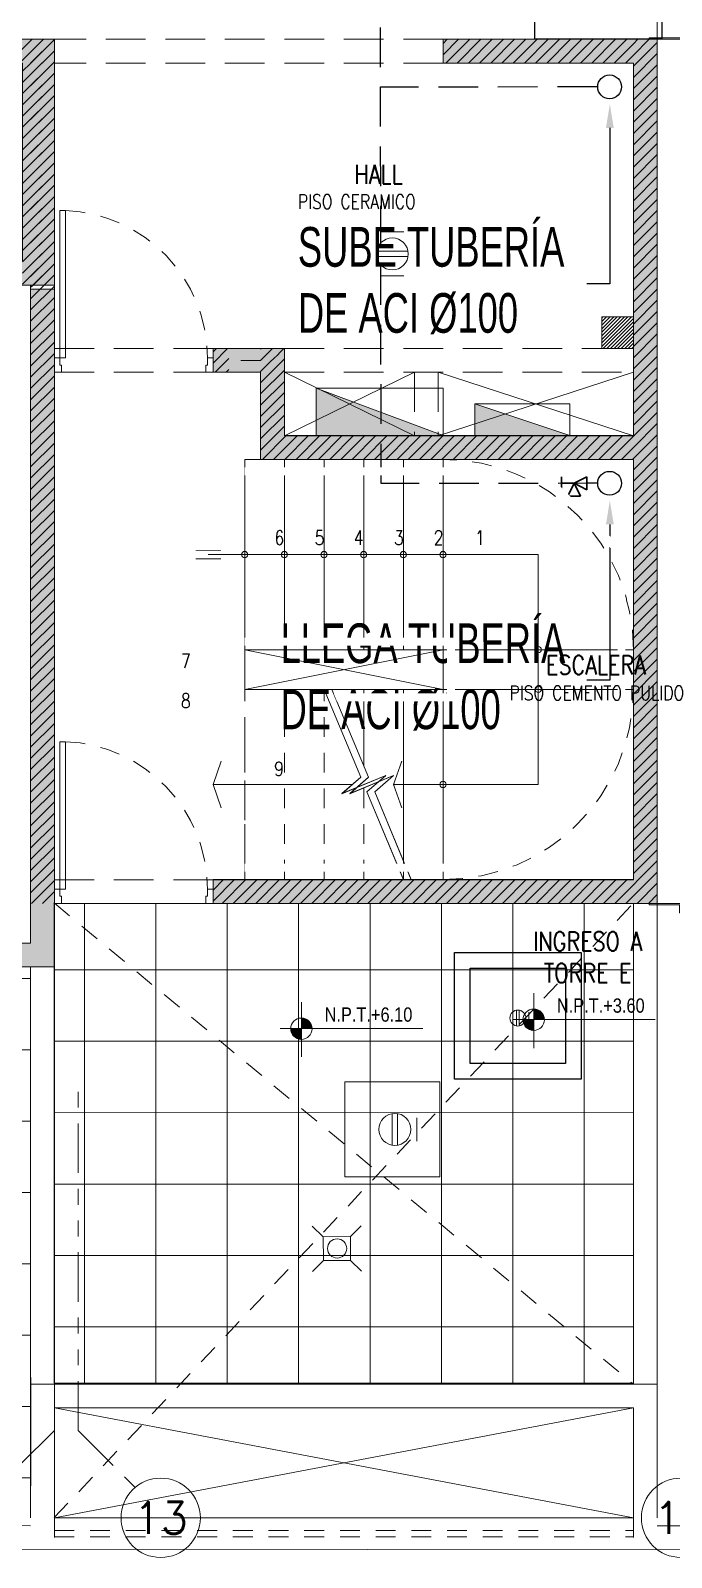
# Model space of a CAD drawing. Header units: millimetres. Extents: x 3738 to 3833, y 1327 to 1657.
# Drawn here: x 3791.37 to 3795.41, y 1478.49 to 1488.12 of the extents above; entities that cross this region are included whole.
import ezdxf
from ezdxf import colors
from ezdxf.entities.mleader import LeaderData, LeaderLine
from ezdxf.enums import TextEntityAlignment as Align
from ezdxf.math import Vec2, Vec3
from ezdxf.xclip import XClip

# ---------------------------------------------------------------- set-up
doc = ezdxf.new("R2010")
doc.units = ezdxf.units.MM
doc.header["$XCLIPFRAME"] = 2
doc.set_wipeout_variables(frame=1)
for name, pattern in [('ACAD_ISO07W100', [3, 0, -3]), ('DASHED2', [0.375, 0.25, -0.125]), ('HIDDEN', [0.375, 0.25, -0.125]), ('HIDDEN2', [0.1875, 0.125, -0.0625]), ('PHANTOM', [63.5, 31.75, -6.35, 6.35, -6.35, 6.35, -6.35]), ('PHANTOM2', [1.25, 0.625, -0.125, 0.125, -0.125, 0.125, -0.125]), ('X-REF_DP_Arquitectura$0$HIDDEN', [0.375, 0.25, -0.125])]:
    doc.linetypes.add(name, pattern=pattern)
doc.layers.get('0').update_dxf_attribs({"color": 251, "lineweight": 9})
for name, color, linetype, lineweight in [('000 SOS 911 - ACCESORIOS ACI', 3, 'Continuous', 20), ('000 SOS 911 ACCESORIOS', 3, 'Continuous', 20), ('000 SOS 911 TEXTOS ACI', 7, 'Continuous', 9), ('000 SOS 911 TUB. ENTERRADA  ACI', 5, 'DASHED2', 25), ('000 SOS 911 TUBERIA ACI', 3, 'Continuous', 25), ('A-07', 251, 'Continuous', 13), ('A-BARANDAS', 251, 'Continuous', 13), ('A-EJES', 251, 'PHANTOM', 13), ('A-HATCH', 251, 'Continuous', 13), ('A-LINEAS', 251, 'Continuous', 13), ('A-MOBILIARIO', 251, 'Continuous', 13), ('A-MURO ALTO', 251, 'Continuous', 13), ('A-MURO BAJO', 251, 'Continuous', 13), ('A-MUROS', 251, 'Continuous', 13), ('A-NIVELES-NPT', 251, 'Continuous', 13), ('A-PROYECCIONES', 251, 'HIDDEN2', 13), ('A-TEXTO-ACABADO PISO', 251, 'Continuous', 13), ('A-TEXTO-AMBIENTE', 251, 'Continuous', 13), ('A_20_Estructuras', 251, 'Continuous', 13), ('A_30_DispositivosSanit', 251, 'Continuous', 13), ('A_50_TextoAmbiente', 251, 'Continuous', 13), ('A_50_TextoIndicaciones', 251, 'Continuous', 13), ('A_50_Vigas', 251, 'X-REF_DP_Arquitectura$0$HIDDEN', 13), ('A_60_HatchEstructuras', 251, 'Continuous', 13), ('MURO CF 120', 251, 'Continuous', 13)]:
    doc.layers.add(name, color=color, linetype=linetype, lineweight=lineweight)
doc.styles.add('PIPE', font='ARIALN.TTF', dxfattribs={"width": 0.8})
doc.styles.add('R80', font='ARIALN.TTF', dxfattribs={"height": 2.03})
doc.styles.add('ROMANS', font='romans.shx', dxfattribs={"width": 0.8})
pattern_1 = [(45, (131.3, -47.8), (-0.035355339, 0.035355339), [])]

# ---------------------------------------------------------------- blocks, each defined once
blk = doc.blocks.new('015')
at = {"layer": '000 SOS 911 - ACCESORIOS ACI', "lineweight": 30}
for p, q in [((1808.42, 1494.525), (1808.525, 1494.525)), ((1808.368, 1494.473), (1808.473, 1494.421)), ((1808.368, 1494.473), (1808.368, 1494.369)), ((1808.368, 1494.369), (1808.473, 1494.421)), ((1808.42, 1494.317), (1808.473, 1494.421)), ((1808.525, 1494.317), (1808.473, 1494.421)), ((1808.42, 1494.317), (1808.525, 1494.317))]:
    blk.add_line(p, q, dxfattribs=at)
blk.add_lwpolyline([(1808.473, 1494.525), (1808.473, 1494.421)], dxfattribs=at)
blk = doc.blocks.new('A$C9f73720c')
for p, q in [((16.9902, 112.1046, 0), (17.1119, 115.817, 0)), ((17.7873, 115.6658, 0), (16.3148, 112.2558))]:
    blk.add_line(p, q)
at = {"layer": 'A-MURO ALTO'}
for p, q in [((20.5333, 115.2055, 0), (17.9666, 115.7794, 0)), ((20.5005, 115.0592, 0), (17.934, 115.6336, 0)), ((20.0961, 111.4093, 0), (17.1365, 112.0718, 0)), ((20.0634, 111.263, 0), (17.1038, 111.9255, 0))]:
    blk.add_line(p, q, dxfattribs=at)
at = {"layer": 'A-MUROS'}
for p, q in [((17.1447, 115.9634, 0), (17.9664, 115.7795, 0)), ((16.3148, 112.2558), (17.1119, 115.817, 0)), ((17.9664, 115.7795, 0), (17.1038, 111.9255, 0)), ((17.1119, 115.817, 0), (17.7873, 115.6658, 0)), ((17.7873, 115.6658, 0), (16.9902, 112.1046, 0)), ((16.3148, 112.2558), (16.9902, 112.1046, 0)), ((16.282, 112.1094), (17.1038, 111.9255, 0))]:
    blk.add_line(p, q, dxfattribs=at)
at = {"layer": 'A-PROYECCIONES'}
for p, q in [((17.1119, 115.817, 0), (16.9168, 115.8607, 0)), ((16.9948, 115.8432, 0), (16.1977, 112.282)), ((17.0339, 115.8345, 0), (16.2367, 112.2732)), ((17.1123, 115.8176, 0), (20.0961, 111.4093, 0)), ((20.8935, 114.9712, 0), (17.1365, 112.0718, 0)), ((16.3148, 112.2558), (16.1196, 112.2995))]:
    blk.add_line(p, q, dxfattribs=at)
blk = doc.blocks.new('ESTRUC_P1')
at = {"layer": 'A_60_HatchEstructuras'}
h = blk.add_hatch(color=256, dxfattribs=at)
h.dxf.hatch_style = 1
h.paths.add_polyline_path([(21.1, -4.925), (21.525, -4.925), (21.525, -4.775), (19.25, -4.775), (19.25, -4.925), (20.9, -4.925), (20.9, -6.175), (18.5, -6.175), (18.5, -4.775), (18.35, -4.775), (18.35, -6.175), (15.45, -6.175), (15.45, -4.775), (15.25, -4.775), (15.25, -6.175), (11.7, -6.175), (11.7, -6.325), (21.1, -6.325)])
h.paths.add_polyline_path([(21.7, -7.525), (11.7, -7.525), (11.7, -7.675), (15.25, -7.675), (15.25, -9.075), (15.45, -9.075), (15.45, -7.675), (18.8, -7.675), (18.8, -9.075), (18.95, -9.075), (18.95, -7.675), (21.5, -7.675), (21.5, -8.925), (19.7, -8.925), (19.7, -9.075), (21.7, -9.075)])
h = blk.add_hatch(color=256, dxfattribs=at)
h.dxf.hatch_style = 1
h.paths.add_polyline_path([(25.5, -7.525), (24.15, -7.525), (24.15, -7.675), (25.35, -7.675), (25.35, -10.025), (23.15, -10.025), (23.15, -9.475), (22.7, -9.475), (22.7, -9.625), (23, -9.625), (23, -10.175), (25.35, -10.175), (25.35, -12.825), (22.7, -12.825), (22.7, -12.975), (25.5, -12.975)])
h.paths.add_polyline_path([(25.88, -9.1), (25.68, -9.1), (25.68, -13.375), (26.5, -13.375), (26.5, -13.225), (25.88, -13.225)])
h = blk.add_hatch(color=256, dxfattribs=at)
h.dxf.hatch_style = 1
h.paths.add_polyline_path([(21.7, -9.1), (21.55, -9.1), (21.55, -13.225), (20.85, -13.225), (20.85, -13.375), (21.7, -13.375)])
for points in [[(23.15, -10.025), (23.97, -9.625)], [(23.97, -10.025), (23.15, -9.625)], [(24.12, -10.025), (25.35, -9.625)], [(25.35, -10.025), (24.12, -9.625)]]:
    blk.add_lwpolyline(points)
at = {"elevation": 0}
for points in [[(23.8387, -12.225), (24.75, -12.225), (24.75, -10.775)], [(23.4, -11.625), (23.6308, -12.1788), (23.5115, -12.2827), (23.7885, -12.1673), (23.6692, -12.2711), (23.9, -12.825)], [(23.45, -11.625), (23.6808, -12.1788), (23.5615, -12.2827), (23.8385, -12.1673), (23.7192, -12.2711), (23.95, -12.825)], [(22.7508, -12.0776), (22.7, -12.225), (22.7508, -12.3724)], [(23.8895, -12.0776), (23.8387, -12.225), (23.8895, -12.3724)], [(22.7, -12.225), (23.5778, -12.225)]]:
    blk.add_lwpolyline(points, dxfattribs=at)
at = {"layer": 'A_20_Estructuras'}
for points in [[(21.7, -7.525), (11.7, -7.525), (11.7, -7.675), (15.25, -7.675), (15.25, -9.075), (15.45, -9.075), (15.45, -7.675), (18.8, -7.675), (18.8, -9.075), (18.95, -9.075), (18.95, -7.675), (21.5, -7.675), (21.5, -8.925), (19.7, -8.925), (19.7, -9.075), (21.7, -9.075)], [(25.5, -7.525), (24.15, -7.525), (24.15, -7.675), (25.35, -7.675), (25.35, -10.025), (23.15, -10.025), (23.15, -9.475), (22.7, -9.475), (22.7, -9.625), (23, -9.625), (23, -10.175), (25.35, -10.175), (25.35, -12.825), (22.7, -12.825), (22.7, -12.975), (25.5, -12.975)], [(21.7, -9.1), (21.55, -9.1), (21.55, -13.225), (20.85, -13.225), (20.85, -13.375), (21.7, -13.375)]]:
    blk.add_lwpolyline(points, close=True, dxfattribs=at)
at = {"layer": 'A_20_Estructuras', "linetype": 'HIDDEN', "ltscale": 0.5, "elevation": 0}
blk.add_lwpolyline([(23, -9.55), (22.8, -9.55)], dxfattribs=at)
at = {"layer": 'A_50_Vigas'}
for p, q in [((24.15, -7.525), (21.7, -7.525)), ((24.15, -7.675), (21.7, -7.675)), ((22.7, -9.475), (21.7, -9.475)), ((23.15, -9.475), (25.35, -9.475)), ((22.7, -9.625), (21.7, -9.625)), ((23.15, -9.625), (25.35, -9.625)), ((23.97, -9.625, 0), (23.97, -10.025)), ((24.12, -9.625, 0), (24.12, -10.025))]:
    blk.add_line(p, q, dxfattribs=at)
for points in [[(25.5, -7.525), (25.5, -6.325)], [(21.7, -12.825), (22.7, -12.825)], [(21.7, -12.975), (22.7, -12.975)]]:
    blk.add_lwpolyline(points, dxfattribs=at)
at = {"layer": 'A_50_Vigas', "elevation": 0}
blk.add_lwpolyline([(22.9, -12.825), (22.9, -10.175), (23, -10.175)], dxfattribs=at)
blk = doc.blocks.new('*U257')
for p, q in [((0.01, 0.955), (0.01, 1)), ((0.1, 0.965), (0.055, 0.965)), ((0.055, 0.955), (0.055, 0.965)), ((0.1, 0.965), (0.1, 1)), ((0.055, 0.955), (0.01, 0.955)), ((0.055, 0.045), (0.01, 0.045)), ((0.01, 0.045), (0.01, 0)), ((0.055, 0.045), (0.055, 0.035)), ((0.1, 0.035), (0.055, 0.035)), ((0.1, 0.035), (0.1, 0))]:
    blk.add_line(p, q)
blk.add_lwpolyline([(1.03, 0.07), (1.03, 0.035), (0.1, 0.035), (0.1, 0.07)], close=True)
at = {"color": 7, "linetype": 'HIDDEN2'}
blk.add_arc((0.0995, 0.0338), 0.9312, 2.23015, 89.96723, dxfattribs=at)
blk = doc.blocks.new('N.03')
at = {"layer": 'A-HATCH'}
h = blk.add_hatch(dxfattribs=at)
h.set_pattern_fill('ANSI31', color=256, scale=0.005)
h.set_pattern_definition([(45, (112.88291, -109.536274), (-0.0112253202, 0.0112253202), [])])
h.paths.add_polyline_path([(-0.15, 3.5), (-0.35, 3.5), (-0.35, 3.7), (-0.15, 3.7)])
at = {"color": 3}
blk.add_lwpolyline([(-0.05, 5.46), (0.2, 5.46), (0.2, 5.45), (-0.05, 5.45)], close=True, dxfattribs=at)
at = {"color": 3, "elevation": 0}
blk.add_lwpolyline([(0.14, -0.01), (0.14, -0.06), (0.15, -0.06), (0.15, 0), (-0.05, 0), (-0.05, -0.01)], close=True, dxfattribs=at)
at = {"layer": 'A-LINEAS'}
blk.add_line((-0.75, 2.2, 0), (-2.8296, 2.2, 0), dxfattribs=at)
at = {"layer": 'A-LINEAS', "linetype": 'Continuous'}
for p, q in [((-2.6, 1.6, 0), (-1.35, 1.35, 0)), ((-2.6, 1.35, 0), (-1.35, 1.6, 0))]:
    blk.add_line(p, q, dxfattribs=at)
at = {"layer": 'A-LINEAS', "color": 4, "const_width": 0.005, "elevation": 0}
for points in [[(-2.7492, 2.2272), (-2.9099, 2.2272)], [(-2.7492, 2.1729), (-2.9099, 2.1729)], [(-1.6105, 0.8974), (-1.6613, 0.75), (-1.6105, 0.6026)]]:
    blk.add_lwpolyline(points, dxfattribs=at)
at = {"layer": 'A-LINEAS', "elevation": 0}
blk.add_lwpolyline([(-1.6613, 0.75), (-0.75, 0.75), (-0.75, 2.2)], dxfattribs=at)
at = {"layer": 'A-LINEAS', "linetype": 'Continuous', "elevation": 0}
for points in [[(-2.1, 1.35), (-1.8692, 0.7962), (-1.9885, 0.6923), (-1.7115, 0.8077), (-1.8308, 0.7039), (-1.6, 0.15)], [(-2.05, 1.35), (-1.8192, 0.7962), (-1.9385, 0.6923), (-1.6615, 0.8077), (-1.7808, 0.7039), (-1.55, 0.15)]]:
    blk.add_lwpolyline(points, dxfattribs=at)
at = {"layer": 'A-LINEAS', "linetype": 'Continuous'}
for centre in [(-2.6, 2.2, 0), (-2.35, 2.2, 0), (-2.1, 2.2, 0), (-1.85, 2.2, 0), (-1.6, 2.2, 0), (-1.35, 2.2, 0), (-0.75, 1.6, 0), (-0.75, 1.35, 0), (-1.35, 0.75, 0)]:
    blk.add_circle(centre, 0.02, dxfattribs=at)
at = {"layer": 'A-MURO BAJO'}
for p, q in [((-2.6, 1.6, 0), (-2.6, 2.8, 0)), ((-2.6, 2.8, 0), (-2.5, 2.8, 0)), ((-2.35, 1.6, 0), (-2.35, 2.8, 0)), ((-2.1, 1.6, 0), (-2.1, 2.8, 0)), ((-1.85, 1.6, 0), (-1.85, 2.8, 0)), ((-1.6, 1.6, 0), (-1.6, 2.8, 0)), ((-1.35, 1.6, 0), (-1.35, 2.8, 0)), ((-2.6, 1.6, 0), (-1.35, 1.6, 0)), ((-2.6, 1.35, 0), (-2.6, 1.6, 0)), ((-1.6, 1.6, 0), (-0.15, 1.6, 0)), ((-1.35, 1.35, 0), (-1.35, 1.6, 0)), ((-2.6, 1.35, 0), (-1.35, 1.35, 0)), ((-1.85, 0.87, 0), (-1.85, 1.35, 0)), ((-1.6, 0.15, 0), (-1.6, 1.35, 0)), ((-1.35, 1.35, 0), (-0.15, 1.35, 0)), ((-1.35, 0.15, 0), (-1.35, 1.35, 0))]:
    blk.add_line(p, q, dxfattribs=at)
at = {"layer": 'A-MUROS'}
blk.add_line((-3.8, -0.4), (-3.8, 5.45), dxfattribs=at)
blk.add_lwpolyline([(-0.15, 3.5), (-0.35, 3.5), (-0.35, 3.7), (-0.15, 3.7)], dxfattribs=at)
at = {"layer": 'A-PROYECCIONES'}
for p, q in [((-2.6, 0.15, 0), (-2.6, 1.35, 0)), ((-2.35, 0.15, 0), (-2.35, 1.35, 0)), ((-2.1, 0.15, 0), (-2.1, 1.35, 0)), ((-1.85, 0.15, 0), (-1.85, 0.7694, 0))]:
    blk.add_line(p, q, dxfattribs=at)
at = {"layer": 'A-MOBILIARIO', "xscale": -1.000000000000001, "rotation": 270}
for p in [(-3.8, 3.34, 0), (-3.8, -0.01, 0)]:
    blk.add_blockref('*U257', p, dxfattribs=at)
blk.add_wipeout([(-2.0396, 1.325), (-2.0188, 1.275), (-1.275, 1.275), (-1.275, 1.675), (-2.6, 1.675), (-2.6, 1.625), (-1.325, 1.625), (-1.325, 1.325)]).translate(0, 0, 0).dxf.layer = 'A-BARANDAS'
blk.add_wipeout([(-2.6, 0.2), (-2.6, 0.25), (-2.6, 0.25), (-0.25, 0.25), (-0.25, 2.1971), (-0.7529, 2.7), (-2.6, 2.7), (-2.6, 2.75), (-0.7322, 2.75), (-0.2, 2.2178), (-0.2, 0.2)]).translate(0, 0, 0).dxf.layer = 'A-BARANDAS'
at = {"layer": 'A-MUROS'}
for points in [[(-2.35, 2.95), (-0.15, 2.95), (-0.15, 5.3), (-1.35, 5.3), (-1.35, 5.45), (0, 5.45), (0, 0), (-2.8, 0), (-2.8, 0.15)], [(-2.8, 0.15), (-0.15, 0.15), (-0.15, 2.8), (-2.5, 2.8), (-2.5, 3.35), (-2.8, 3.35), (-2.8, 3.5), (-2.35, 3.5), (-2.35, 2.95)]]:
    blk.add_lwpolyline(points, dxfattribs=at)
at = {"layer": 'A-PROYECCIONES'}
for centre, start, end in [((-1.35, 1.6, 0), 0, 90), ((-1.35, 1.35, 0), 270, 0)]:
    blk.add_arc(centre, 1.2, start, end, dxfattribs=at)
blk = doc.blocks.new('DPTO 75')
at = {"layer": 'A-MUROS'}
for p, q in [((-11.75, 5.85, 0), (-12.6, 5.85, 0)), ((-12.6, 0, 0), (-2.6, 0, 0))]:
    blk.add_line(p, q, dxfattribs=at)
blk = doc.blocks.new('JUNTA2')
at = {"color": 3}
blk.add_lwpolyline([(0.07, -12.51), (0.07, -12.56), (0.08, -12.56), (0.08, -12.5), (-0.15, -12.5), (-0.15, -12.51)], close=True, dxfattribs=at)
at = {"layer": 'A-MUROS'}
blk.add_lwpolyline([(-3.9, -12.9), (-4.75, -12.9), (-4.75, -12.75), (-4.05, -12.75), (-4.05, -8.6), (-5.9, -8.6)], dxfattribs=at)
blk = doc.blocks.new('TF_P1')
blk.add_blockref('JUNTA2', (26.95, 10.575))
blk.add_blockref('N.03', (26.85, -1.925))
at = {"rotation": 180}
blk.add_blockref('DPTO 75', (10.45, 3.525, 0), dxfattribs=at)
blk = doc.blocks.new('XREF_TORREC$0$tablero SSGG')
h = blk.add_hatch(color=256)
h.dxf.hatch_style = 1
h.paths.add_polyline_path([(0.4, -0.3), (0.4, 0), (-0.4, 0)])
blk.add_line((-0.4, 0), (0.4, -0.3))
blk.add_lwpolyline([(-0.4, 0), (-0.4, -0.3), (0.4, -0.3), (0.4, 0), (-0.4, 0)])
blk = doc.blocks.new('XREF_TORREC$0$TG-AL')
h = blk.add_hatch(color=256)
h.dxf.hatch_style = 1
h.paths.add_polyline_path([(-0.3, 0), (0.3, -0.2), (0.3, 0)])
blk.add_lwpolyline([(-0.3, 0), (-0.3, -0.2), (0.3, -0.2), (0.3, 0), (-0.3, 0), (0.3, -0.2)])
blk = doc.blocks.new('SIM NIVEL PLANTA')
at = {"linetype": 'Continuous'}
h = blk.add_hatch(dxfattribs=at)
h.set_pattern_fill('_USER', color=0, scale=0.089997, angle=45, style=0, pattern_type=0)
h.set_pattern_definition([(45, (31854.49523, 23864.84028), (-0.06363728001, 0.06363728001), [])])
h.paths.add_polyline_path([(-17.33, 0), (-15.98, 0, 0.409209), (-17.33, 1.33)])
h.paths.add_polyline_path([(-18.68, 0, 0.004279), (-18.68, -0.02, 0.414214), (-17.33, -1.37), (-17.33, 0)])
at = {"color": 0}
for p, q in [((-17.33, -3.58), (-17.33, 3.34)), ((-2, 0), (-20, 0))]:
    blk.add_line(p, q, dxfattribs=at)
at = {"color": 0, "linetype": 'Continuous'}
blk.add_circle((-17.33, -0.02), 1.35, dxfattribs=at)
at = {"color": 0, "style": 'R80'}
blk.add_attdef('N.P.T.+0.00', text='', height=1.8, dxfattribs=at).set_placement((-8.87, 1.77), align=Align.MIDDLE_CENTER)
blk = doc.blocks.new('TEXTO AMBIENTES P1')
at = {"layer": 'A-NIVELES-NPT'}
ref = blk.add_blockref('SIM NIVEL PLANTA', (25.5878, -13.708, 0), dxfattribs=dict(at, xscale=0.05, yscale=0.05, zscale=0.05))
ref.add_attrib('N.P.T.+0.00', 'N.P.T.+3.60', dxfattribs={"layer": '0', "height": 0.09, "style": 'R80'}).set_placement((25.1443, -13.6193, 0), align=Align.MIDDLE_CENTER)
at = {"layer": 'A-TEXTO-ACABADO PISO', "char_height": 0.09, "attachment_point": 2, "rotation": 359.99998, "style": 'ROMANS'}
for s, insert in [('PISO CERAMICO', (23.6063, -8.5045)), ('PISO CEMENTO PULIDO', (25.1197, -11.6026))]:
    blk.add_mtext_dynamic_manual_height_columns(s, width=1.20225, gutter_width=12.5, heights=[0], dxfattribs=dict(at, insert=insert))
at = {"layer": 'A-TEXTO-AMBIENTE', "style": 'ROMANS', "width": 0.8}
for s, p in [('HALL', (23.7433, -8.4372)), ('ESCALERA', (25.1137, -11.5316, 0))]:
    blk.add_text(s, height=0.12, dxfattribs=at).set_placement(p, align=Align.CENTER)
at = {"layer": 'A-TEXTO-AMBIENTE', "insert": (25.0612, -13.3144, 0), "char_height": 0.12, "width": 1.061918, "attachment_point": 5, "style": 'ROMANS'}
blk.add_mtext('\\pxqc;INGRESO A TORRE E', dxfattribs=at)
blk = doc.blocks.new('Ejes_Torre C 1var')
at = {"layer": 'A-EJES', "linetype": 'PHANTOM2', "ltscale": 0.5}
for p, q in [((23.05, -2.45, 0), (22.6768, -2.8232, 0)), ((23.2, -2.45, 0), (23.559, -2.809, 0))]:
    blk.add_line(p, q, dxfattribs=at)
at = {"layer": 'A-EJES', "linetype": 'PHANTOM2', "ltscale": 0.5, "elevation": 0}
for points in [[(23.05, -2.45), (23.05, -0.3)], [(23.2, -2.45), (23.2, -0.3)]]:
    blk.add_lwpolyline(points, dxfattribs=at)
at = {"layer": 'A-EJES', "linetype": 'Continuous'}
for centre in [(23.7204, -3, 0), (27, -3, 0)]:
    blk.add_circle(centre, 0.25, dxfattribs=at)
at = {"layer": 'A-EJES', "linetype": 'Continuous', "style": 'ROMANS'}
for p in [(23.7204, -3, 0), (27, -3, 0)]:
    blk.add_text('13', height=0.2, dxfattribs=at).set_placement(p, align=Align.MIDDLE_CENTER)
blk = doc.blocks.new('NIVELES')
at = {"layer": 'A-NIVELES-NPT'}
ref = blk.add_blockref('SIM NIVEL PLANTA', (-1.5268, -13.2903, 0), dxfattribs=dict(at, xscale=0.05, yscale=0.05, zscale=0.05))
ref.add_attrib('N.P.T.+0.00', 'N.P.T.+6.10', dxfattribs={"layer": '0', "height": 0.09, "style": 'R80'}).set_placement((-1.9703, -13.2016, 0), align=Align.MIDDLE_CENTER)
blk = doc.blocks.new('R')
at = {"layer": 'A_30_DispositivosSanit', "linetype": 'Continuous'}
for p, q in [((-0.0083, -0.0497), (-0.0083, 0.0497)), ((0.0083, -0.0497), (0.0083, 0.0497)), ((0.0694, -0.0367), (0.0694, 0.0367))]:
    blk.add_line(p, q, dxfattribs=at)
blk.add_circle((0, 0), 0.0504, dxfattribs=at)
blk = doc.blocks.new('is-des-tf_28.02.2025')
at = {"layer": 'A_30_DispositivosSanit', "lineweight": 25}
blk.add_lwpolyline([(-17.9706, 3.7251), (-17.1706, 3.7251), (-17.1706, 2.9251), (-17.9706, 2.9251)], close=True, dxfattribs=at)
at = {"layer": 'A_30_DispositivosSanit', "lineweight": 25, "elevation": 0}
for points in [[(-18.4785, -2.834), (-17.6785, -2.834), (-17.6785, -3.634), (-18.4785, -3.634)], [(-18.3785, -2.9341), (-17.7785, -2.9341), (-17.7785, -3.5341), (-18.3785, -3.5341)]]:
    blk.add_lwpolyline(points, close=True, dxfattribs=at)
at = {"layer": 'A_30_DispositivosSanit', "linetype": 'Continuous'}
blk.add_blockref('R', (-18.0785, -3.2478), dxfattribs=at)
blk = doc.blocks.new('TORRE F HATCH CORTAFUEGO')
at = {"layer": 'MURO CF 120'}
h = blk.add_hatch(dxfattribs=at)
h.set_pattern_fill('_USER', color=256, scale=0.05, angle=45, style=0, pattern_type=0)
h.set_pattern_definition(pattern_1)
h.paths.add_polyline_path([(-28.7, 6.325), (-35.65, 6.325), (-35.65, 6.175), (-28.7, 6.175)])
h.paths.add_polyline_path([(-25.65, 6.325), (-28.7, 6.325), (-28.7, 6.175), (-25.65, 6.175)])
h = blk.add_hatch(dxfattribs=at)
h.set_pattern_fill('_USER', color=256, scale=0.05, angle=45, style=0, pattern_type=0)
h.set_pattern_definition(pattern_1)
h.paths.add_polyline_path([(-25.65, 0.875), (-25.8, 0.875), (-25.8, 6.325), (-25.65, 6.325)])
h = blk.add_hatch(dxfattribs=at)
h.set_pattern_fill('_USER', color=256, scale=0.05, angle=45, style=0, pattern_type=0)
h.set_pattern_definition(pattern_1)
h.paths.add_polyline_path([(-24.65, 1.025), (-24.65, 0.875), (-21.85, 0.875), (-21.85, 6.325), (-22, 6.325), (-22, 6.175), (-22, 1.025)])
h = blk.add_hatch(dxfattribs=at)
h.set_pattern_fill('_USER', color=256, scale=0.05, angle=45, style=0, pattern_type=0)
h.set_pattern_definition(pattern_1)
h.paths.add_polyline_path([(-23.2, 6.325), (-22, 6.325), (-22, 6.175), (-23.2, 6.175)])
h = blk.add_hatch(dxfattribs=at)
h.set_pattern_fill('_USER', color=256, scale=0.05, angle=45, style=0, pattern_type=0)
h.set_pattern_definition(pattern_1)
h.paths.add_polyline_path([(-25.85, 6.1742), (-25.65, 6.1742), (-25.65, 4.775), (-25.85, 4.775)])
h = blk.add_hatch(dxfattribs=at)
h.set_pattern_fill('_USER', color=256, scale=0.05, angle=45, style=0, pattern_type=0)
h.set_pattern_definition(pattern_1)
h.paths.add_polyline_path([(-25.65, 0.875), (-25.8, 0.875), (-25.8, 4.775), (-25.65, 4.775)])
h = blk.add_hatch(dxfattribs=at)
h.set_pattern_fill('_USER', color=256, scale=0.05, angle=45, style=0, pattern_type=0)
h.set_pattern_definition(pattern_1)
h.paths.add_polyline_path([(-22, 3.675), (-24.35, 3.675), (-24.35, 4.375), (-24.2, 4.375), (-24.2, 3.825), (-23.175, 3.825), (-23.175, 3.825), (-23.025, 3.825), (-23.025, 3.825), (-22, 3.825)])
edge = h.paths.add_edge_path()
edge.add_line((-24.55, 4.375), (-24.65, 4.375))
edge.add_line((-24.65, 4.375), (-24.65, 4.225))
edge.add_line((-24.65, 4.225), (-24.55, 4.225))
h = blk.add_hatch(dxfattribs=at)
h.set_pattern_fill('_USER', color=256, scale=0.05, angle=45, style=0, pattern_type=0)
h.set_pattern_definition(pattern_1)
h.paths.add_polyline_path([(-24.65, 4.375), (-24.55, 4.375), (-24.55, 4.225), (-24.65, 4.225)])
blk = doc.blocks.new('TEXTO NOTAS P1')
at = {"layer": 'A_50_TextoIndicaciones', "style": 'ROMANS', "width": 0.8}
for s, p in [('6', (23.0875, -10.714)), ('5', (23.3409, -10.714)), ('4', (23.5875, -10.714)), ('3', (23.8409, -10.7141)), ('2', (24.0909, -10.7141)), ('1', (24.3512, -10.7141)), ('7', (22.498, -11.4917)), ('8', (22.4979, -11.7417)), ('9', (23.0855, -12.1712))]:
    blk.add_text(s, height=0.09, rotation=359.99507, dxfattribs=at).set_placement(p)
blk = doc.blocks.new('0-sumidero')
for p, q in [((-0.0421, 0.0382), (-0.0763, 0.0724)), ((0.0435, 0.0382), (0.0777, 0.0724)), ((0.0435, 0.0382), (-0.0421, 0.0382)), ((-0.0421, 0.0382), (-0.0421, -0.0369)), ((0.0435, -0.0369), (0.0435, 0.0382)), ((-0.0421, -0.0369), (-0.0763, -0.0711)), ((-0.0421, -0.0369), (0.0435, -0.0369)), ((0.0435, -0.0369), (0.0777, -0.0711))]:
    blk.add_line(p, q)
blk.add_circle((0, 0), 0.0303)
blk = doc.blocks.new('sum')
at = {"layer": 'A_30_DispositivosSanit', "rotation": 45.00000007321594}
blk.add_blockref('0-sumidero', (0, 0), dxfattribs=at)
blk = doc.blocks.new('IS-pluviales_26.03.2025')
at = {"layer": 'A_30_DispositivosSanit', "elevation": 0}
blk.add_lwpolyline([(-23.819, -14.6505), (-23.219, -14.6505), (-23.219, -14.0505), (-23.819, -14.0505)], close=True, dxfattribs=at)
at = {"layer": 'A_30_DispositivosSanit', "linetype": 'Continuous', "yscale": 2.000000000000004, "rotation": 90}
for xscale, zscale in [(2.000000000000004, 2.000000000000004), (-2.000000000000004, 2)]:
    blk.add_blockref('R', (-23.519, -8.8295, 0), dxfattribs=dict(at, xscale=xscale, zscale=zscale))
at = {"layer": 'A_30_DispositivosSanit', "linetype": 'Continuous', "xscale": 2, "yscale": 2, "zscale": 2}
blk.add_blockref('R', (-23.5025, -14.3505, 0), dxfattribs=at)
at = {"layer": 'A_30_DispositivosSanit', "xscale": 2, "yscale": 2, "zscale": 2, "rotation": 135.4214501941968}
blk.add_blockref('sum', (-23.8667, -15.1015, 0), dxfattribs=at)

msp = doc.modelspace()

# ---------------------------------------------------------------- hatches: boundary and pattern name
at = {"layer": 'A-HATCH'}
h = msp.add_hatch(dxfattribs=at)
h.set_pattern_fill('_USER', color=256, scale=0.45, angle=0.00187, double=1, pattern_type=0)
h.set_pattern_definition([(0.00187, (3883.9612, 1494.34578), (-1.47e-05, 0.45), []), (90.00187, (3883.9612, 1494.34578), (-0.45, -1.47e-05), [])])
h.paths.add_polyline_path([(3791.5219, 1479.5876), (3795.172, 1479.5878), (3795.1719, 1482.6126), (3791.5217, 1482.6125)])
h = msp.add_hatch(dxfattribs=at)
h.set_pattern_fill('_USER', color=256, scale=0.45, angle=0.00187, double=1, pattern_type=0)
h.set_pattern_definition([(0.002, (3791.3726, 1478.98905), (-1.5e-05, 0.45), []), (90.002, (3791.3726, 1478.98905), (-0.45, -1.5e-05), [])])
h.paths.add_polyline_path([(3778.972, 1481.7378), (3778.973, 1478.9388), (3791.3731, 1478.9389), (3791.372, 1482.2137), (3783.4221, 1482.2129), (3783.4221, 1482.4129), (3780.6221, 1482.4129), (3780.6221, 1481.7379)])

# ---------------------------------------------------------------- linework, layer by layer
at = {"layer": '000 SOS 911 TUB. ENTERRADA  ACI', "elevation": 0}
msp.add_lwpolyline([(3794.9428, 1487.7626), (3793.5783, 1487.7605)], dxfattribs=at)
at = {"layer": '000 SOS 911 TUB. ENTERRADA  ACI'}
msp.add_lwpolyline([(3794.9471, 1485.2626), (3793.5821, 1485.2605)], dxfattribs=at)
at = {"layer": '000 SOS 911 TUBERIA ACI', "ltscale": 0.1}
msp.add_lwpolyline([(3794.9471, 1485.2626), (3794.8795, 1485.2626)], dxfattribs=at)
for centre in [(3795.0221, 1487.7626, 0), (3795.0221, 1485.2626)]:
    msp.add_circle(centre, 0.075, dxfattribs=at)

# ---------------------------------------------------------------- block references
at = {"layer": '000 SOS 911 ACCESORIOS', "xscale": 0.7734375, "yscale": 0.7734375, "zscale": 0.7734375, "rotation": 90.00000000000001}
msp.add_blockref('015', (4950.6401, 86.5221), dxfattribs=at)

# ---------------------------------------------------------------- next in the draw order: leaders
at = {"layer": '000 SOS 911 TEXTOS ACI'}
ml = msp.add_multileader_mtext('Standard', dxfattribs=at)
ml.set_content('{\\H1.66667x;SUBE TUBERÍA DE ACI %%C100 }', color=256, style='PIPE')
ml.set_leader_properties(color=7)
ml.build(insert=Vec2(0, 0))
ml.multileader.update_dxf_attribs({"text_left_attachment_type": 2, "text_right_attachment_type": 2, "dogleg_length": 2, "arrow_head_size": 0.15})
ctx = ml.context
ctx.base_point, ctx.char_height, ctx.arrow_head_size, ctx.landing_gap_size, ctx.plane_origin, ctx.plane_x_axis, ctx.plane_y_axis = Vec3(3792.9069, 1486.5197, 0), 0.15, 0.15, 0.15, Vec3(3788.3834, 1485.7164, 0), Vec3(1, 0.000395), Vec3(-0.000395, 1)
ctx.left_attachment, ctx.right_attachment = 2, 2
notes = []
notes.append((ctx, [(1, (1, 1, 0), (3795.0235, 1486.5205, 0), (-1, -0.000395), 0.1461, [(0, [(3795.0235, 1487.6535, 0)], 0, [])])]))
ctx.mtext.insert, ctx.mtext.text_direction, ctx.mtext.rotation, ctx.mtext.width, ctx.mtext.defined_height, ctx.mtext.flow_direction = Vec3(3793.0568, 1486.8784, 0), Vec3(1, 0.000395), 0.000395, 1.735316, 0.5575, 5
ctx.mtext.has_bg_fill, ctx.mtext.bg_color, ctx.mtext.bg_scale_factor, ctx.mtext.bg_transparency, ctx.mtext.use_window_bg_color = 1, -1073741824, 2, 0, 1
ml = msp.add_multileader_mtext('Standard', dxfattribs=at)
ml.set_content('{\\H1.66667x;LLEGA TUBERÍA DE ACI %%C100 }', color=256, style='PIPE')
ml.set_leader_properties(color=7)
ml.build(insert=Vec2(0, 0))
ml.multileader.update_dxf_attribs({"text_left_attachment_type": 2, "text_right_attachment_type": 2, "dogleg_length": 2, "arrow_head_size": 0.15})
ctx = ml.context
ctx.base_point, ctx.char_height, ctx.arrow_head_size, ctx.landing_gap_size, ctx.plane_origin, ctx.plane_x_axis, ctx.plane_y_axis = Vec3(3792.7979, 1484.0196), 0.15, 0.15, 0.15, Vec3(3788.3834, 1483.2164), Vec3(1, 0.000395), Vec3(-0.000395, 1)
ctx.left_attachment, ctx.right_attachment = 2, 2
notes.append((ctx, [(1, (1, 1, 0), (3795.0235, 1484.0205), (-1, -0.000395), 0.1461, [(0, [(3795.0235, 1485.1535)], 0, [])])]))
ctx.mtext.insert, ctx.mtext.text_direction, ctx.mtext.rotation, ctx.mtext.width, ctx.mtext.defined_height, ctx.mtext.flow_direction = Vec3(3792.9478, 1484.3784), Vec3(1, 0.000395), 0.000395, 2.066162, 0.5575, 5
ctx.mtext.has_bg_fill, ctx.mtext.bg_color, ctx.mtext.bg_scale_factor, ctx.mtext.bg_transparency, ctx.mtext.use_window_bg_color = 1, -1073741824, 2, 0, 1
for ctx, leaders in notes:
    for number, flags, end, landing, length, lines in leaders:
        leader = LeaderData()
        leader.index, (leader.has_last_leader_line, leader.has_dogleg_vector, leader.attachment_direction) = number, flags
        leader.last_leader_point, leader.dogleg_vector, leader.dogleg_length = Vec3(end), Vec3(landing), length
        for number, points, colour, breaks in lines:
            line = LeaderLine()
            line.index, line.vertices, line.color, line.breaks = number, Vec3.list(points), colors.encode_raw_color(colour), breaks
            leader.lines.append(line)
        ctx.leaders.append(leader)

# ---------------------------------------------------------------- next in the draw order: linework, layer by layer
at = {"layer": '000 SOS 911 TUB. ENTERRADA  ACI'}
msp.add_lwpolyline([(3793.5821, 1485.2622), (3793.563, 1497.793)], dxfattribs=at)

# ---------------------------------------------------------------- next in the draw order: block references
at = {"color": 7, "linetype": 'ACAD_ISO07W100', "ltscale": 5, "true_color": 0xffffff}
ref = msp.add_blockref('A$C9f73720c', (3908.2809, 1487.3354), dxfattribs=dict(at, rotation=102.6156181418625))
XClip(ref).set_block_clipping_path([(22.1542253106, 140.4101169162), (10.3600901397, 87.7136669306), (29.6608346476, 83.3939150368), (41.4549698184, 136.0903650224)])

# ---------------------------------------------------------------- next in the draw order: linework, layer by layer
at = {"layer": 'A-MUROS'}
for points in [[(3768.4719, 1478.6895), (3791.3726, 1478.688)], [(3795.3221, 1478.6878), (3818.5218, 1478.6864), (3818.5221, 1478.5364), (3768.4721, 1478.5395), (3768.4721, 1478.7395)]]:
    msp.add_lwpolyline(points, dxfattribs=at)

# ---------------------------------------------------------------- next in the draw order: block references
at = {"color": 251}
msp.add_blockref('ESTRUC_P1', (3769.8221, 1495.5876), dxfattribs=at)

# ---------------------------------------------------------------- next in the draw order: block references
msp.add_blockref('TF_P1', (3768.4721, 1484.5379), dxfattribs=at)

# ---------------------------------------------------------------- next in the draw order: linework, layer by layer
at = {"layer": 'A-HATCH', "elevation": 0}
msp.add_lwpolyline([(3791.5219, 1479.5876), (3795.172, 1479.5878), (3795.1719, 1482.6126), (3791.5217, 1482.6125)], close=True, dxfattribs=at)

# ---------------------------------------------------------------- next in the draw order: block references
msp.add_blockref('NIVELES', (3795.4725, 1495.1136, 0))
at = {"rotation": 180}
for name, p in [('XREF_TORREC$0$tablero SSGG', (3793.5721, 1485.5629, 0)), ('XREF_TORREC$0$TG-AL', (3794.4721, 1485.5629, 0))]:
    msp.add_blockref(name, p, dxfattribs=at)
at = {"layer": 'A-07'}
msp.add_blockref('is-des-tf_28.02.2025', (3812.5221, 1485.1379), dxfattribs=at)
at = {"layer": 'A-MUROS', "color": 3}
msp.add_blockref('Ejes_Torre C 1var', (3768.4721, 1481.7379), dxfattribs=at)
at = {"layer": 'A_30_DispositivosSanit'}
msp.add_blockref('IS-pluviales_26.03.2025', (3817.1711, 1495.5383, 0), dxfattribs=at)
at = {"layer": 'A_50_TextoAmbiente'}
msp.add_blockref('TEXTO AMBIENTES P1', (3769.8221, 1495.5879), dxfattribs=at)
at = {"layer": 'A_50_TextoIndicaciones'}
msp.add_blockref('TEXTO NOTAS P1', (3769.8221, 1495.5879), dxfattribs=at)
at = {"layer": 'MURO CF 120', "color": 251}
msp.add_blockref('TORRE F HATCH CORTAFUEGO', (3817.1721, 1481.7379), dxfattribs=at)

doc.saveas('drawing.dxf')
